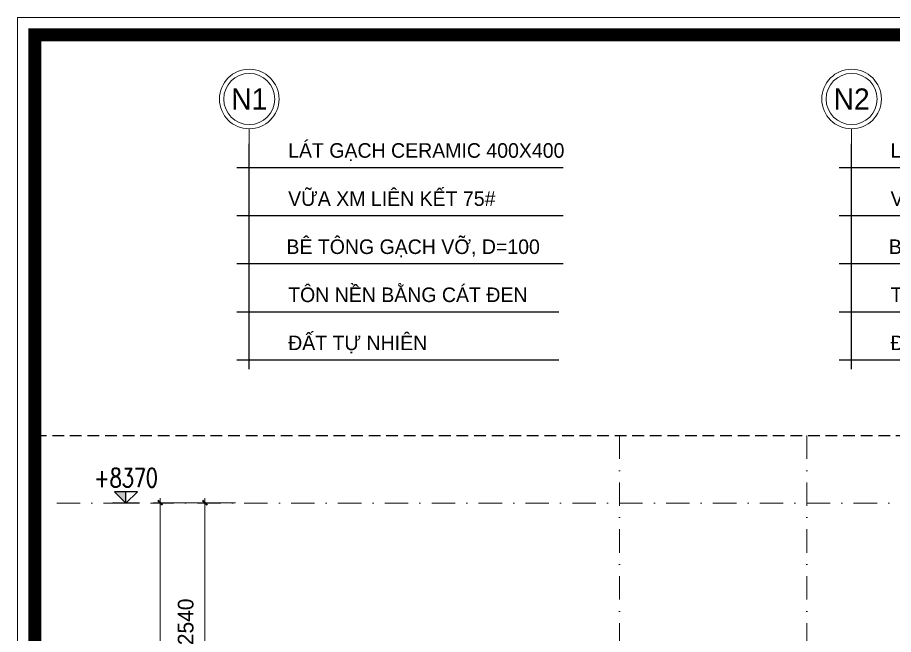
# Model space of a CAD drawing. Header units: millimetres. Extents: x 615730 to 2792744, y 139412 to 597571.
# Drawn here: x 1370655 to 1380001, y 297710 to 304290 of the extents above; entities that cross this region are included whole.
import ezdxf
from ezdxf.enums import TextEntityAlignment as Align

# ---------------------------------------------------------------- set-up
doc = ezdxf.new("R2010")
doc.units = ezdxf.units.MM
doc.header["$MEASUREMENT"] = 0
doc.header["$PDMODE"] = 34
doc.linetypes.add('DASHDOT', pattern=[1, 0.5, -0.25, 0, -0.25])
doc.linetypes.add('HIDDEN2', pattern=[0.1875, 0.125, -0.0625])
doc.layers.get('0').update_dxf_attribs({"lineweight": 5})
for name, color, linetype in [('8', 8, 'Continuous'), ('DO', 1, 'Continuous'), ('H', 252, 'Continuous'), ('KICH THUOC', 148, 'Continuous'), ('TEXT', 2, 'Continuous'), ('thaydam', 42, 'Continuous')]:
    doc.layers.add(name, color=color, linetype=linetype)
for name, color, linetype, lineweight in [('HATCH', 42, 'Continuous', 5), ('KT', 148, 'Continuous', 18), ('thay', 7, 'Continuous', 15), ('TIM TRUC', 149, 'DASHDOT', 9)]:
    doc.layers.add(name, color=color, linetype=linetype, lineweight=lineweight)
doc.styles.add('CHUHOA', font='')
doc.styles.add('DIM', font='txt.shx', dxfattribs={"height": 120})
doc.styles.add('Ghi chu', font='')
doc.styles.add('VNI-AVO', font='vni-roms.shx')
doc.styles.get('CHUHOA').set_extended_font_data('.VnAvantH')
doc.styles.get('Ghi chu').set_extended_font_data('.VnAvantH')
doc.dimstyles.new('1-50b', dxfattribs={"dimtxt": 167, "dimasz": 50, "dimexe": 75, "dimexo": 150, "dimgap": 120, "dimtad": 1, "dimdec": 0, "dimzin": 12, "dimtxsty": 'VNI-AVO', "dimblk": ']', "dimcen": 0, "dimdle": 50, "dimclrd": 252, "dimclre": 252, "dimclrt": 2, "dimadec": 0, "dimazin": 0, "dimtfac": 1, "dimtdec": 0, "dimtix": 1, "dimtmove": 2, "dimatfit": 0, "dimldrblk": 'OPEN90', "dimfxl": 1, "dimlwd": -1, "dimlwe": -1, "dimarcsym": 0})

# ---------------------------------------------------------------- blocks, each defined once
blk = doc.blocks.new('Cao do mat dung')
at = {"layer": '8'}
blk.add_hatch(color=256, dxfattribs=at).paths.add_polyline_path([(125, 125), (0, 125), (0, 0)])
for p, q in [((0, 0), (0, 125)), ((-150, 0), (150, 0))]:
    blk.add_line(p, q)
blk.add_lwpolyline([(125, 125), (0, 0), (-125, 125)], close=True)
at = {"layer": 'TEXT', "style": 'DIM', "width": 0.75}
blk.add_attdef('%%P0.000', text='', height=180, dxfattribs=at).set_placement((0, 175), align=Align.CENTER)
blk = doc.blocks.new(']')
for p, q in [((1, 0), (-1, 0)), ((0, 1), (0, -1))]:
    blk.add_line(p, q)
at = {"color": 9, "const_width": 0.4}
blk.add_lwpolyline([(-0.51, -0.51), (0.51, 0.51)], dxfattribs=at)
blk = doc.blocks.new('*D2552')
at = {"layer": 'DEFPOINTS', "color": 0, "ltscale": 10, "transparency": 16777216}
for p in [(1372653, 299114.3), (1373130.3, 299114.3), (1373130.3, 296574.5)]:
    blk.add_point(p, dxfattribs=at)
at = {"layer": 'KT', "color": 252, "ltscale": 10, "transparency": 16777216}
for p, q in [((1372980.3, 299114.3), (1372578, 299114.3)), ((1372653, 296624.5), (1372653, 299064.3)), ((1372980.3, 296574.5), (1372578, 296574.5))]:
    blk.add_line(p, q, dxfattribs=at)
at = {"layer": 'KT', "color": 252, "ltscale": 10, "transparency": 16777216, "xscale": 50, "yscale": 50, "zscale": 50}
for p, rotation in [((1372653, 299114.3), 90), ((1372653, 296574.5), 270)]:
    blk.add_blockref(']', p, dxfattribs=dict(at, rotation=rotation))
at = {"layer": 'KT', "color": 2, "ltscale": 10, "transparency": 16777216, "insert": (1372449.5, 297844.4), "char_height": 167, "attachment_point": 5, "rotation": 90, "style": 'VNI-AVO'}
blk.add_mtext('2540', dxfattribs=at)
blk = doc.blocks.new('_Open90')
at = {"color": 0, "linetype": 'ByBlock', "lineweight": -2}
for p, q in [((0, 0), (-1, 0)), ((-0.5, 0.5), (0, 0)), ((0, 0), (-0.5, -0.5))]:
    blk.add_line(p, q, dxfattribs=at)
blk = doc.blocks.new('*D2553')
at = {"layer": 'DEFPOINTS', "color": 0, "ltscale": 10, "transparency": 16777216}
for p in [(1372176.9, 299115.3), (1373123.7, 299115.3), (1373130.3, 290745)]:
    blk.add_point(p, dxfattribs=at)
at = {"layer": 'KT', "color": 252, "ltscale": 10, "transparency": 16777216}
for p, q in [((1372973.7, 299115.3), (1372101.9, 299115.3)), ((1372176.9, 290795), (1372176.9, 299065.3)), ((1372980.3, 290745), (1372101.9, 290745))]:
    blk.add_line(p, q, dxfattribs=at)
at = {"layer": 'KT', "color": 252, "ltscale": 10, "transparency": 16777216, "xscale": 50, "yscale": 50, "zscale": 50}
for p, rotation in [((1372176.9, 299115.3), 90), ((1372176.9, 290745), 270)]:
    blk.add_blockref(']', p, dxfattribs=dict(at, rotation=rotation))
at = {"layer": 'KT', "color": 2, "ltscale": 10, "transparency": 16777216, "insert": (1371973.4, 294930.1), "char_height": 167, "attachment_point": 5, "rotation": 90, "style": 'VNI-AVO'}
blk.add_mtext('8370', dxfattribs=at)
blk = doc.blocks.new('Ghi chu vat lieu')
blk.add_circle((0, 700), 300)
at = {"layer": 'HATCH'}
blk.add_circle((0, 700), 350, dxfattribs=at)
at = {"layer": 'thay'}
blk.add_line((0, 0), (0, 350), dxfattribs=at)
at = {"layer": 'TEXT', "style": 'Ghi chu', "width": 1.961742}
blk.add_attdef('TRUC', text='', height=300, dxfattribs=at).set_placement((-295, 550), (295, 550), align=Align.FIT)
blk = doc.blocks.new('cvc')
at = {"layer": 'DO'}
for p, q in [((800082.1, 300538.3), (800082.1, 302944.1)), ((806509.4, 300538.3), (806509.4, 302944.1))]:
    blk.add_line(p, q, dxfattribs=at)
at = {"layer": 'KICH THUOC'}
for p, q in [((799950.9, 302691.7), (803430, 302691.7)), ((806378.1, 302691.7), (809857.2, 302691.7)), ((799950.9, 302178.7), (803430, 302178.7)), ((806378.1, 302178.7), (809857.2, 302178.7)), ((799950.9, 301665.7), (803430, 301665.7)), ((806378.1, 301665.7), (809857.2, 301665.7)), ((799950.9, 301152.7), (803386.3, 301152.7)), ((806378.1, 301152.7), (809813.5, 301152.7)), ((799950.9, 300639.7), (803386.3, 300639.7)), ((806378.1, 300639.7), (809813.5, 300639.7))]:
    blk.add_line(p, q, dxfattribs=at)
at = {"layer": 'thaydam', "linetype": 'HIDDEN2', "ltscale": 1000}
blk.add_line((797794.4, 299831.5), (824797.2, 299831.5), dxfattribs=at)
at = {"layer": 'thay'}
ref = blk.add_blockref('Ghi chu vat lieu', (800082.1, 302785.1), dxfattribs=dict(at, xscale=0.9082386168447556, yscale=0.9082386168447556, zscale=0.9082386168447556))
ref.add_attrib('TRUC', 'n1', dxfattribs={"layer": 'TEXT', "height": 225, "style": 'Ghi chu'}).set_placement((800082.1, 303420.9), align=Align.MIDDLE_CENTER)
ref = blk.add_blockref('Ghi chu vat lieu', (806509.4, 302785.1), dxfattribs=dict(at, xscale=0.9082386168447556, yscale=0.9082386168447556, zscale=0.9082386168447556))
ref.add_attrib('TRUC', 'N2', dxfattribs={"layer": 'TEXT', "height": 225, "style": 'Ghi chu'}).set_placement((806509.4, 303420.9), align=Align.MIDDLE_CENTER)
at = {"layer": 'TEXT', "style": 'CHUHOA'}
for s, p in [('l¸t g¹ch ceramic 400x400', (800497.6, 302794.2)), ('l¸t g¹ch ceramic 400x400', (806924.8, 302794.2)), ('v÷A xm LI£N KÕT 75#', (800497.6, 302281.2)), ('v÷A xm LI£N KÕT 75#', (806924.8, 302281.2)), ('bª t«ng g¹ch vì, d=100', (800479.2, 301767.8)), ('bª t«ng g¹ch vì, d=100', (806906.4, 301767.8)), ('t«n nÒn b»ng c¸t ®en', (800497.6, 301255.2)), ('t«n nÒn b»ng c¸t ®en', (806924.8, 301255.2)), ('§ÊT Tù NHI£N', (800497.6, 300742.2)), ('§ÊT Tù NHI£N', (806924.8, 300742.2))]:
    blk.add_text(s, height=155.52, dxfattribs=at).set_placement(p)

msp = doc.modelspace()

# ---------------------------------------------------------------- linework, layer by layer
at = {"layer": 'H', "const_width": 138.2, "elevation": 13.1}
msp.add_lwpolyline([(1370839.2, 285120.6), (1397842, 285120.6), (1397842, 304105.6), (1370839.2, 304105.6)], close=True, dxfattribs=at)
at = {"layer": 'thay', "linetype": 'Continuous', "elevation": 13.1}
msp.add_lwpolyline([(1370654.8, 284936.3), (1398026.4, 284936.3), (1398026.4, 304289.9), (1370654.8, 304289.9)], close=True, dxfattribs=at)
at = {"layer": 'thaydam', "linetype": 'HIDDEN2', "ltscale": 1000}
msp.add_line((1370839.2, 299831.5, 13.1), (1397842, 299831.5, 13.1), dxfattribs=at)
at = {"layer": 'TIM TRUC', "ltscale": 500}
for p, q in [((1377077, 299831.5, 13.1), (1377077, 287548.1, 13.1)), ((1379077, 299831.5, 13.1), (1379077, 287548.1, 13.1)), ((1371073.3, 299111.3, 13.1), (1396464.1, 299111.3, 13.1))]:
    msp.add_line(p, q, dxfattribs=at)

# ---------------------------------------------------------------- block references
at = {"layer": 'KT'}
msp.add_blockref('cvc', (573044.8, 0, 13.1), dxfattribs=at)
at = {"layer": 'TEXT'}
ref = msp.add_blockref('Cao do mat dung', (1371812, 299111.3, 13.1), dxfattribs=dict(at, xscale=-0.9702581369783729, yscale=0.9702581369201653, zscale=0.9702581369248033))
ref.add_attrib('%%P0.000', '+8370', dxfattribs={"height": 200, "style": 'DIM', "width": 0.75}).set_placement((1371812, 299281.1, 13.1), align=Align.CENTER)

# ---------------------------------------------------------------- dimensions: what is measured, and where the dimension line sits
at = {"layer": 'KT', "ltscale": 10}
for base, p1, p2, picture, middle in [((1372176.9, 299115.3, 13.1), (1373130.3, 290745, 13.1), (1373123.7, 299115.3, 13.1), '*D2553', (1371973.4, 294930.1, 13.1)), ((1372653, 299114.3, 13.1), (1373130.3, 296574.5, 13.1), (1373130.3, 299114.3, 13.1), '*D2552', (1372449.5, 297844.4, 13.1))]:
    dim = msp.add_linear_dim(base=base, p1=p1, p2=p2, angle=90, dimstyle='1-50b', dxfattribs=at)
    dim.commit()
    dim.dimension.update_dxf_attribs({"geometry": picture, "text_midpoint": middle})

doc.saveas('drawing.dxf')
